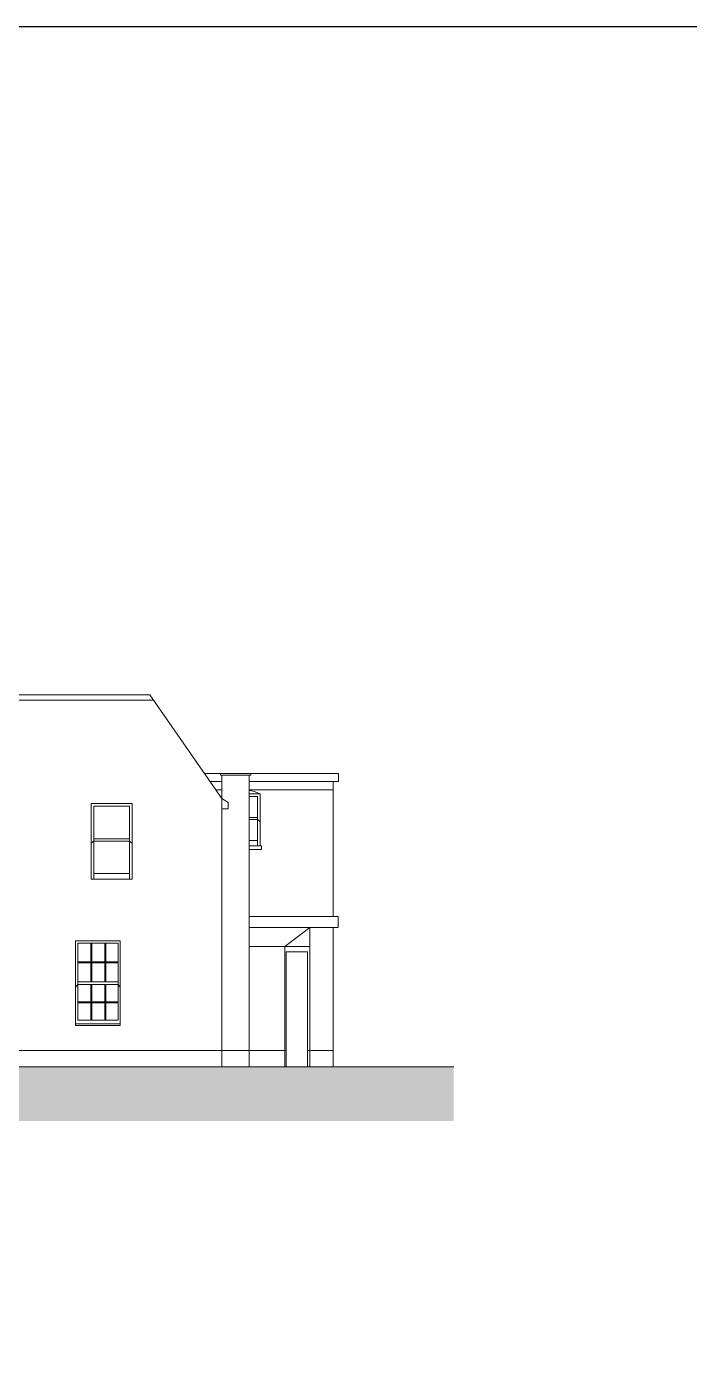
# Model space of a CAD drawing. Header units: millimetres. Extents: x -5841 to 140562, y 1006 to 102310.
# Drawn here: x 81146 to 93367, y 77790 to 102310 of the extents above; entities that cross this region are included whole.
import ezdxf

# ---------------------------------------------------------------- set-up
doc = ezdxf.new("R2010")
doc.units = ezdxf.units.MM
doc.header["$LTSCALE"] = 10
doc.layers.add('CONCEPT HOUSE', color=7, linetype='Continuous')
doc.layers.add('PDF17_0', color=7, linetype='Continuous')
doc.layers.add('PDF17_KD - WALL - LOADBEARING', color=252, linetype='Continuous', true_color=0x939598)

msp = doc.modelspace()

# ---------------------------------------------------------------- linework, layer by layer
at = {"layer": 'CONCEPT HOUSE', "color": 40, "ltscale": 10, "true_color": 0xf8d731}
msp.add_lwpolyline([(-5841.5, 102310), (128074.2, 102310), (128074.2, 53269.2), (-5841.5, 53269.2)], close=True, dxfattribs=at)
at = {"layer": 'PDF17_0', "lineweight": 0}
for p, q in [((78972.4, 89991.3), (83419.5, 89991.3)), ((83419.5, 89991.3), (84748, 88076.5)), ((84748, 88076.5), (84748, 83130.3))]:
    msp.add_line(p, q, dxfattribs=at)
for points in [[(78897.5, 89891.5), (83488.1, 89891.5)], [(84429.9, 88538), (86800.1, 88538), (86899.9, 88538), (86899.9, 88388.3), (85247, 88388.3)], [(85247, 88506.8), (85278.2, 88506.8), (85278.2, 88538), (84748, 88538), (84723.1, 88538), (84723.1, 88506.8), (84748, 88506.8)], [(84748, 88388.3), (84529.7, 88388.3)], [(85247, 83130.3), (85247, 88506.8), (84748, 88506.8), (84748, 88057.7)], [(86800.1, 88388.3), (86800.1, 85899.7), (85247, 85899.7)], [(84635.8, 88238.6), (84748, 88238.6)], [(85247, 88238.6), (86800.1, 88238.6)], [(85402.9, 87203.2), (85402.9, 88113.9), (85247, 88113.9)], [(82334.2, 87845.7), (82334.2, 86592)], [(82384.1, 86592), (82384.1, 87933), (83045.3, 87933), (83045.3, 86592)], [(83095.2, 87982.9), (82396.6, 87982.9)], [(82396.6, 86592), (83095.2, 86592), (83095.2, 87845.7)], [(85247, 87727.2), (85402.9, 87727.2)], [(85247, 87689.7), (85402.9, 87689.7), (85452.8, 87646.1)], [(82384.1, 87334.2), (83045.3, 87334.2)], [(85402.9, 87303), (85247, 87303)], [(82334.2, 87253.1), (82384.1, 87290.6), (83045.3, 87290.6), (83095.2, 87253.1)], [(85247, 87203.2), (85477.8, 87203.2), (85477.8, 87134.6), (85247, 87134.6)], [(83045.3, 86691.8), (82384.1, 86691.8)], [(86800.1, 85700.1), (86893.6, 85700.1), (86893.6, 85899.7), (86800.1, 85899.7)], [(64102.8, 83729.1), (64102.8, 83130.3), (86800.1, 83130.3), (86800.1, 85700.1), (85247, 85700.1)], [(86369.7, 85350.8), (85908.2, 85350.8), (86369.7, 85700.1), (86369.7, 83130.3)], [(82047.3, 84059.7), (82047.3, 85450.6), (82047.3, 83903.7)], [(82047.3, 83922.5), (82870.6, 83922.5), (82047.3, 83922.5), (82047.3, 83891.3), (82870.6, 83891.3), (82870.6, 83922.5), (82870.6, 85450.6), (82047.3, 85450.6)], [(82091, 84789.4), (82091, 85406.9)], [(82328, 85406.9), (82328, 85063.9)], [(82346.7, 85406.9), (82346.7, 85063.9)], [(82589.9, 85406.9), (82589.9, 85063.9)], [(82608.7, 85406.9), (82608.7, 85063.9)], [(85247, 85350.8), (85908.2, 85350.8), (85908.2, 83130.3)], [(82091, 85063.9), (82833.2, 85063.9)], [(82091, 85045.2), (82833.2, 85045.2)], [(82328, 85045.2), (82328, 84695.9)], [(82346.7, 85045.2), (82346.7, 84695.9)], [(82589.9, 85045.2), (82589.9, 84695.9)], [(82608.7, 85045.2), (82608.7, 84695.9)], [(82047.3, 84596.1), (82091, 84646), (82833.2, 84646), (82870.6, 84596.1)], [(82091, 84695.9), (82833.2, 84695.9)], [(82328, 84646), (82328, 84327.9)], [(82346.7, 84646), (82346.7, 84327.9)], [(82589.9, 84646), (82589.9, 84327.9)], [(82608.7, 84646), (82608.7, 84327.9)], [(82091, 84327.9), (82833.2, 84327.9)], [(82091, 84309.2), (82833.2, 84309.2)], [(82328, 84309.2), (82328, 83991.1)], [(82346.7, 84309.2), (82346.7, 83991.1)], [(82589.9, 84309.2), (82589.9, 83991.1)], [(82608.7, 84309.2), (82608.7, 83991.1)], [(80088.8, 83429.7), (85933.1, 83429.7)], [(86326, 83429.7), (86800.1, 83429.7)], [(87218, 83130.3), (89020.5, 83130.3), (62306.5, 83130.3)]]:
    msp.add_lwpolyline(points, dxfattribs=at)
for points in [[(84748, 88076.5), (84860.3, 88001.6), (84860.3, 87889.3), (84748, 87889.3)], [(85247, 88163.8), (85452.8, 88163.8), (85452.8, 87203.2), (85247, 87203.2), (85452.8, 87203.2), (85452.8, 88163.8)], [(82334.2, 86592), (83095.2, 86592), (83095.2, 87982.9), (82334.2, 87982.9)], [(82833.2, 83991.1), (82091, 83991.1), (82091, 85406.9), (82833.2, 85406.9)], [(85933.1, 85251), (86326, 85251), (86326, 83130.3), (85933.1, 83130.3)]]:
    msp.add_lwpolyline(points, close=True, dxfattribs=at)
at = {"layer": 'PDF17_0', "color": 1, "lineweight": 0}
msp.add_lwpolyline([(82714.7, 86592), (82683.5, 86592)], dxfattribs=at)
at = {"layer": 'PDF17_0', "lineweight": 0}
msp.add_arc((85167.6, 87558.8), 670.5, 65.80262, 83.58396, dxfattribs=at)
at = {"layer": 'PDF17_KD - WALL - LOADBEARING', "color": 9, "true_color": 0xafd9aa, "transparency": 33554559}
for points in [[(89020.5, 83130.3), (62306.5, 83130.3), (89020.5, 82132.4)], [(62306.5, 83130.3), (89020.5, 82132.4), (62306.5, 82132.4)]]:
    msp.add_solid(points, dxfattribs=at)

doc.saveas('drawing.dxf')
